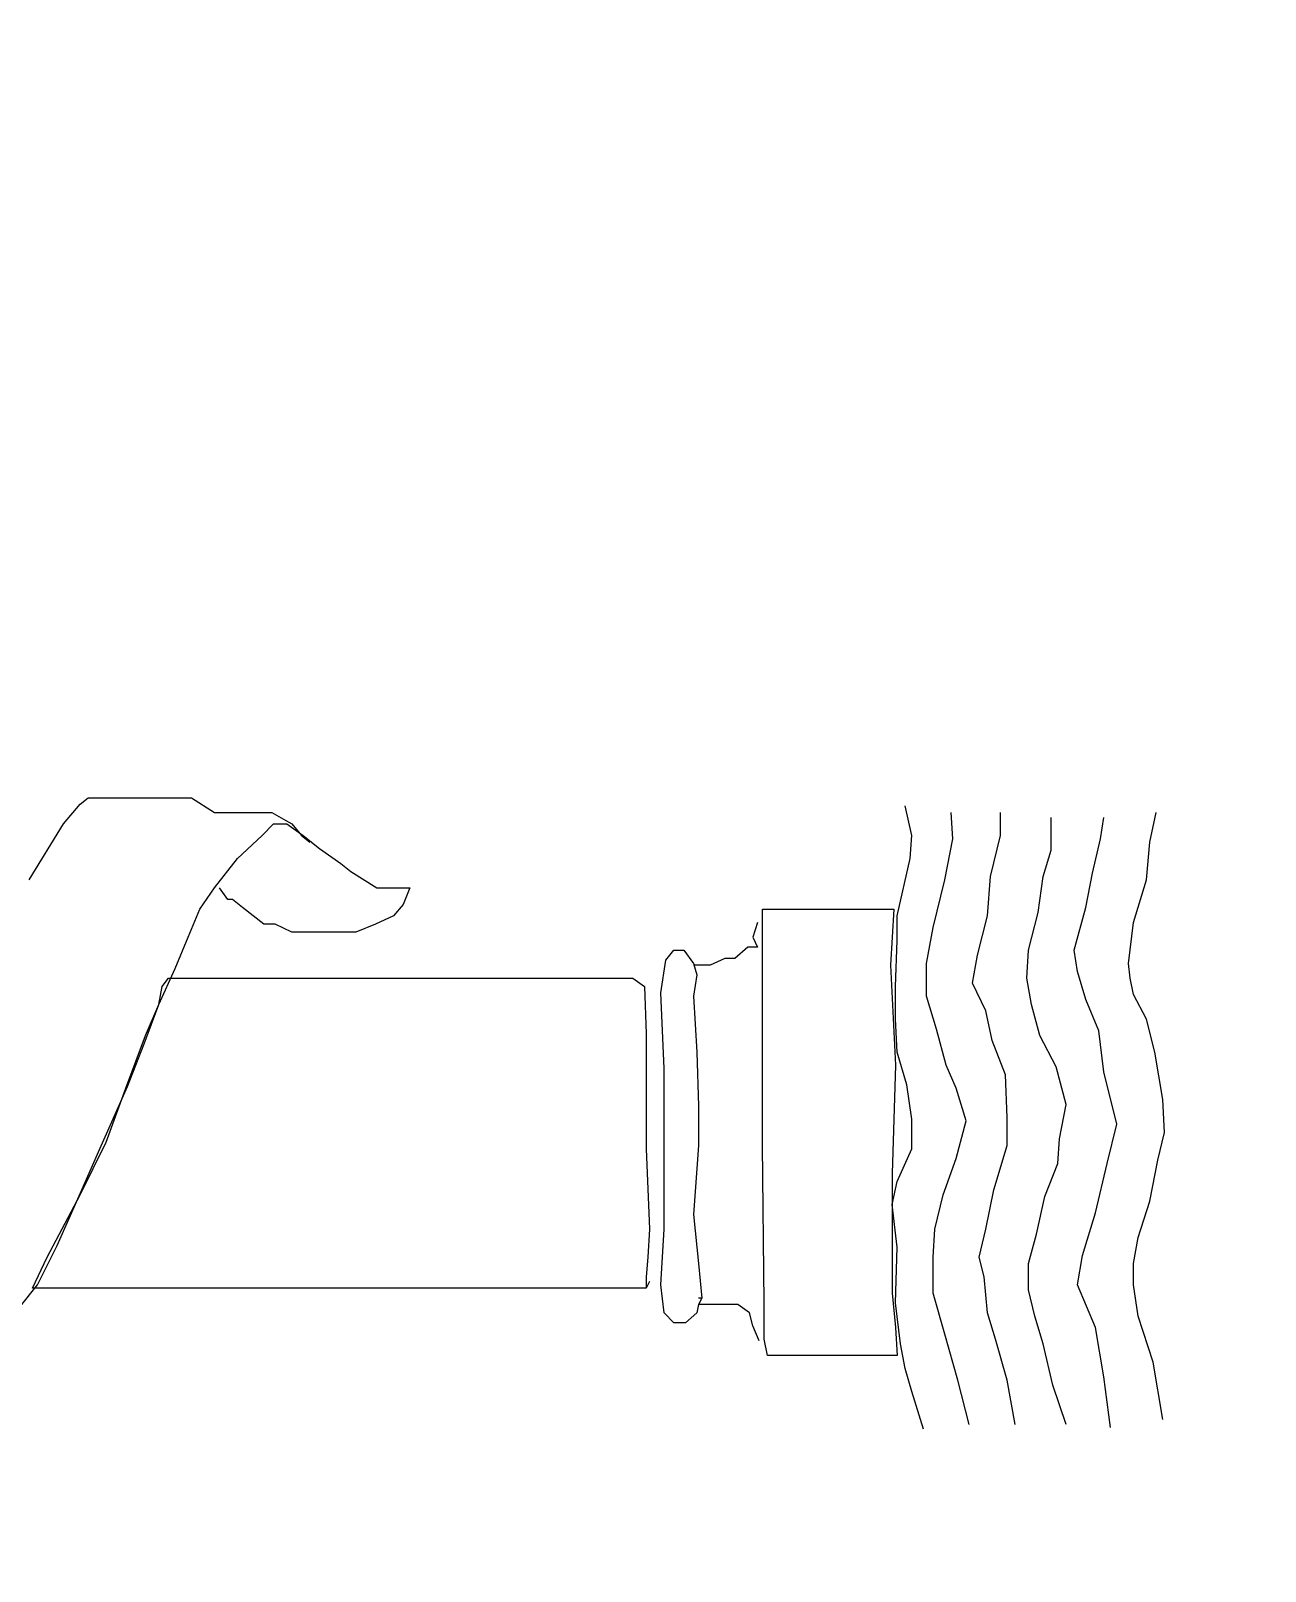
# Model space of a CAD drawing. Extents: x 730354 to 731930, y 4378581 to 4379608.
# Drawn here: x 730393.22 to 730400.74, y 4379448.42 to 4379457.82 of the extents above; entities that cross this region are included whole.
import ezdxf

# ---------------------------------------------------------------- set-up
doc = ezdxf.new("R2010")
doc.units = 0
doc.header["$MEASUREMENT"] = 0
doc.layers.get('0').update_dxf_attribs({"linetype": 'CONTINUOUS'})

msp = doc.modelspace()

# ---------------------------------------------------------------- linework, layer by layer
at = {"color": 7, "linetype": 'CONTINUOUS'}
for p, q in [((730393.42, 4379452.98), (730393.52, 4379453.1)), ((730393.42, 4379452.98), (730393.52, 4379453.1)), ((730393.52, 4379453.1), (730393.57, 4379453.14)), ((730393.52, 4379453.1), (730393.57, 4379453.14)), ((730393.57, 4379453.14), (730393.64, 4379453.14)), ((730393.57, 4379453.14), (730393.64, 4379453.14)), ((730393.64, 4379453.14), (730393.74, 4379453.14)), ((730393.64, 4379453.14), (730393.74, 4379453.14)), ((730393.74, 4379453.14), (730393.89, 4379453.14)), ((730393.74, 4379453.14), (730393.89, 4379453.14)), ((730393.89, 4379453.14), (730394.05, 4379453.14)), ((730393.89, 4379453.14), (730394.05, 4379453.14)), ((730394.05, 4379453.14), (730394.2, 4379453.14)), ((730394.05, 4379453.14), (730394.2, 4379453.14)), ((730394.2, 4379453.14), (730394.34, 4379453.05)), ((730394.2, 4379453.14), (730394.34, 4379453.05)), ((730398.59, 4379452.91), (730398.55, 4379453.09)), ((730398.59, 4379452.91), (730398.55, 4379453.09)), ((730393.21, 4379452.64), (730393.42, 4379452.98)), ((730393.21, 4379452.64), (730393.42, 4379452.98)), ((730394.34, 4379453.05), (730394.45, 4379453.05)), ((730394.34, 4379453.05), (730394.45, 4379453.05)), ((730394.45, 4379453.05), (730394.56, 4379453.05)), ((730394.45, 4379453.05), (730394.56, 4379453.05)), ((730394.56, 4379453.05), (730394.69, 4379453.05)), ((730394.56, 4379453.05), (730394.69, 4379453.05)), ((730394.63, 4379452.91), (730394.7, 4379452.98)), ((730394.63, 4379452.91), (730394.7, 4379452.98)), ((730394.69, 4379453.05), (730394.76, 4379453.01)), ((730394.69, 4379453.05), (730394.76, 4379453.01)), ((730394.7, 4379452.98), (730394.76, 4379452.98)), ((730394.7, 4379452.98), (730394.76, 4379452.98)), ((730394.76, 4379453.01), (730394.81, 4379452.98)), ((730394.76, 4379453.01), (730394.81, 4379452.98)), ((730394.76, 4379452.98), (730394.78, 4379452.98)), ((730394.76, 4379452.98), (730394.78, 4379452.98)), ((730394.78, 4379452.98), (730394.88, 4379452.91)), ((730394.78, 4379452.98), (730394.88, 4379452.91)), ((730394.81, 4379452.98), (730394.87, 4379452.91)), ((730394.81, 4379452.98), (730394.87, 4379452.91)), ((730398.84, 4379452.89), (730398.83, 4379453.05)), ((730398.84, 4379452.89), (730398.83, 4379453.05)), ((730399.13, 4379452.91), (730399.13, 4379453.05)), ((730399.13, 4379452.91), (730399.13, 4379453.05)), ((730399.44, 4379452.82), (730399.44, 4379453.02)), ((730399.44, 4379452.82), (730399.44, 4379453.02)), ((730399.74, 4379452.89), (730399.76, 4379453.02)), ((730399.74, 4379452.89), (730399.76, 4379453.02)), ((730400.04, 4379452.87), (730400.08, 4379453.05)), ((730400.04, 4379452.87), (730400.08, 4379453.05)), ((730394.48, 4379452.77), (730394.63, 4379452.91)), ((730394.48, 4379452.77), (730394.63, 4379452.91)), ((730394.87, 4379452.91), (730394.92, 4379452.87)), ((730394.87, 4379452.91), (730394.92, 4379452.87)), ((730394.88, 4379452.91), (730394.98, 4379452.83)), ((730394.88, 4379452.91), (730394.98, 4379452.83)), ((730398.58, 4379452.77), (730398.59, 4379452.91)), ((730398.58, 4379452.77), (730398.59, 4379452.91)), ((730398.79, 4379452.64), (730398.84, 4379452.89)), ((730398.79, 4379452.64), (730398.84, 4379452.89)), ((730399.07, 4379452.66), (730399.13, 4379452.91)), ((730399.07, 4379452.66), (730399.13, 4379452.91)), ((730399.69, 4379452.68), (730399.74, 4379452.89)), ((730399.69, 4379452.68), (730399.74, 4379452.89)), ((730400.02, 4379452.64), (730400.04, 4379452.87)), ((730400.02, 4379452.64), (730400.04, 4379452.87)), ((730394.34, 4379452.59), (730394.48, 4379452.77)), ((730394.34, 4379452.59), (730394.48, 4379452.77)), ((730394.98, 4379452.83), (730395.11, 4379452.74)), ((730394.98, 4379452.83), (730395.11, 4379452.74)), ((730398.5, 4379452.42), (730398.58, 4379452.77)), ((730398.5, 4379452.42), (730398.58, 4379452.77)), ((730399.39, 4379452.66), (730399.44, 4379452.82)), ((730399.39, 4379452.66), (730399.44, 4379452.82)), ((730395.11, 4379452.74), (730395.17, 4379452.69)), ((730395.11, 4379452.74), (730395.17, 4379452.69)), ((730395.17, 4379452.69), (730395.33, 4379452.59)), ((730395.17, 4379452.69), (730395.33, 4379452.59)), ((730399.65, 4379452.47), (730399.69, 4379452.68)), ((730399.65, 4379452.47), (730399.69, 4379452.68)), ((730394.25, 4379452.46), (730394.34, 4379452.59)), ((730394.25, 4379452.46), (730394.34, 4379452.59)), ((730394.42, 4379452.52), (730394.37, 4379452.59)), ((730394.42, 4379452.52), (730394.37, 4379452.59)), ((730395.33, 4379452.59), (730395.43, 4379452.59)), ((730395.33, 4379452.59), (730395.43, 4379452.59)), ((730395.43, 4379452.59), (730395.48, 4379452.59)), ((730395.43, 4379452.59), (730395.48, 4379452.59)), ((730395.48, 4379452.59), (730395.53, 4379452.59)), ((730395.48, 4379452.59), (730395.53, 4379452.59)), ((730395.53, 4379452.59), (730395.49, 4379452.49)), ((730395.53, 4379452.59), (730395.49, 4379452.49)), ((730398.72, 4379452.35), (730398.79, 4379452.64)), ((730398.72, 4379452.35), (730398.79, 4379452.64)), ((730399.05, 4379452.42), (730399.07, 4379452.66)), ((730399.05, 4379452.42), (730399.07, 4379452.66)), ((730399.36, 4379452.44), (730399.39, 4379452.66)), ((730399.36, 4379452.44), (730399.39, 4379452.66)), ((730399.94, 4379452.38), (730400.02, 4379452.64)), ((730399.94, 4379452.38), (730400.02, 4379452.64)), ((730394.45, 4379452.52), (730394.42, 4379452.52)), ((730394.45, 4379452.52), (730394.42, 4379452.52)), ((730394.51, 4379452.47), (730394.45, 4379452.52)), ((730394.51, 4379452.47), (730394.45, 4379452.52)), ((730395.49, 4379452.49), (730395.43, 4379452.42)), ((730395.49, 4379452.49), (730395.43, 4379452.42)), ((730394.18, 4379452.29), (730394.25, 4379452.46)), ((730394.18, 4379452.29), (730394.25, 4379452.46)), ((730394.64, 4379452.37), (730394.51, 4379452.47)), ((730394.64, 4379452.37), (730394.51, 4379452.47)), ((730395.43, 4379452.42), (730395.32, 4379452.37)), ((730395.43, 4379452.42), (730395.32, 4379452.37)), ((730397.68, 4379452.27), (730397.68, 4379452.46)), ((730397.68, 4379452.46), (730398.05, 4379452.46)), ((730397.68, 4379452.27), (730397.68, 4379452.46)), ((730397.68, 4379452.46), (730398.05, 4379452.46)), ((730398.05, 4379452.46), (730398.3, 4379452.46)), ((730398.05, 4379452.46), (730398.3, 4379452.46)), ((730398.3, 4379452.46), (730398.48, 4379452.46)), ((730398.3, 4379452.46), (730398.48, 4379452.46)), ((730398.48, 4379452.46), (730398.46, 4379452.12)), ((730398.48, 4379452.46), (730398.46, 4379452.12)), ((730398.5, 4379452.27), (730398.5, 4379452.42)), ((730398.5, 4379452.27), (730398.5, 4379452.42)), ((730398.99, 4379452.18), (730399.05, 4379452.42)), ((730398.99, 4379452.18), (730399.05, 4379452.42)), ((730399.3, 4379452.21), (730399.36, 4379452.44)), ((730399.3, 4379452.21), (730399.36, 4379452.44)), ((730399.58, 4379452.21), (730399.65, 4379452.47)), ((730399.58, 4379452.21), (730399.65, 4379452.47)), ((730394.71, 4379452.37), (730394.64, 4379452.37)), ((730394.71, 4379452.37), (730394.64, 4379452.37)), ((730394.81, 4379452.32), (730394.71, 4379452.37)), ((730394.81, 4379452.32), (730394.71, 4379452.37)), ((730394.9, 4379452.32), (730394.81, 4379452.32)), ((730394.9, 4379452.32), (730394.81, 4379452.32)), ((730394.99, 4379452.32), (730394.9, 4379452.32)), ((730394.99, 4379452.32), (730394.9, 4379452.32)), ((730395.12, 4379452.32), (730394.99, 4379452.32)), ((730395.12, 4379452.32), (730394.99, 4379452.32)), ((730395.2, 4379452.32), (730395.12, 4379452.32)), ((730395.2, 4379452.32), (730395.12, 4379452.32)), ((730395.32, 4379452.37), (730395.2, 4379452.32)), ((730395.32, 4379452.37), (730395.2, 4379452.32)), ((730397.65, 4379452.38), (730397.62, 4379452.29)), ((730397.65, 4379452.38), (730397.62, 4379452.29)), ((730398.68, 4379452.13), (730398.72, 4379452.35)), ((730398.68, 4379452.13), (730398.72, 4379452.35)), ((730399.91, 4379452.13), (730399.94, 4379452.38)), ((730399.91, 4379452.13), (730399.94, 4379452.38)), ((730394.1, 4379452.1), (730394.18, 4379452.29)), ((730394.1, 4379452.1), (730394.18, 4379452.29)), ((730397.09, 4379452.15), (730397.14, 4379452.21)), ((730397.09, 4379452.15), (730397.14, 4379452.21)), ((730397.14, 4379452.21), (730397.2, 4379452.21)), ((730397.14, 4379452.21), (730397.2, 4379452.21)), ((730397.2, 4379452.21), (730397.26, 4379452.13)), ((730397.2, 4379452.21), (730397.26, 4379452.13)), ((730397.59, 4379452.23), (730397.51, 4379452.16)), ((730397.59, 4379452.23), (730397.51, 4379452.16)), ((730397.65, 4379452.23), (730397.59, 4379452.23)), ((730397.65, 4379452.23), (730397.59, 4379452.23)), ((730397.62, 4379452.29), (730397.65, 4379452.23)), ((730397.62, 4379452.29), (730397.65, 4379452.23)), ((730397.68, 4379452.06), (730397.68, 4379452.27)), ((730397.68, 4379452.06), (730397.68, 4379452.27)), ((730398.49, 4379451.99), (730398.5, 4379452.27)), ((730398.49, 4379451.99), (730398.5, 4379452.27)), ((730399.29, 4379452.04), (730399.3, 4379452.21)), ((730399.29, 4379452.04), (730399.3, 4379452.21)), ((730399.6, 4379452.08), (730399.58, 4379452.21)), ((730399.6, 4379452.08), (730399.58, 4379452.21)), ((730397.06, 4379451.95), (730397.09, 4379452.15)), ((730397.06, 4379451.95), (730397.09, 4379452.15)), ((730397.26, 4379452.13), (730397.28, 4379452.06)), ((730397.26, 4379452.13), (730397.28, 4379452.06)), ((730397.31, 4379452.12), (730397.26, 4379452.12)), ((730397.31, 4379452.12), (730397.26, 4379452.12)), ((730397.36, 4379452.12), (730397.31, 4379452.12)), ((730397.36, 4379452.12), (730397.31, 4379452.12)), ((730397.45, 4379452.16), (730397.36, 4379452.12)), ((730397.45, 4379452.16), (730397.36, 4379452.12)), ((730397.51, 4379452.16), (730397.45, 4379452.16)), ((730397.51, 4379452.16), (730397.45, 4379452.16)), ((730398.46, 4379452.12), (730398.49, 4379451.51)), ((730398.46, 4379452.12), (730398.49, 4379451.51)), ((730398.68, 4379451.93), (730398.68, 4379452.13)), ((730398.68, 4379451.93), (730398.68, 4379452.13)), ((730398.96, 4379452.01), (730398.99, 4379452.18)), ((730398.96, 4379452.01), (730398.99, 4379452.18)), ((730399.92, 4379452.04), (730399.91, 4379452.13)), ((730399.92, 4379452.04), (730399.91, 4379452.13)), ((730394, 4379451.88), (730394.1, 4379452.1)), ((730394, 4379451.88), (730394.1, 4379452.1)), ((730394.02, 4379451.99), (730394.06, 4379452.04)), ((730394.02, 4379451.99), (730394.06, 4379452.04)), ((730394.06, 4379452.04), (730394.44, 4379452.04)), ((730394.06, 4379452.04), (730394.44, 4379452.04)), ((730394.44, 4379452.04), (730395.25, 4379452.04)), ((730394.44, 4379452.04), (730395.25, 4379452.04)), ((730395.25, 4379452.04), (730395.93, 4379452.04)), ((730395.25, 4379452.04), (730395.93, 4379452.04)), ((730395.93, 4379452.04), (730396.37, 4379452.04)), ((730395.93, 4379452.04), (730396.37, 4379452.04)), ((730396.37, 4379452.04), (730396.69, 4379452.04)), ((730396.37, 4379452.04), (730396.69, 4379452.04)), ((730396.69, 4379452.04), (730396.8, 4379452.04)), ((730396.69, 4379452.04), (730396.8, 4379452.04)), ((730396.8, 4379452.04), (730396.89, 4379452.04)), ((730396.8, 4379452.04), (730396.89, 4379452.04)), ((730396.89, 4379452.04), (730396.96, 4379451.99)), ((730396.89, 4379452.04), (730396.96, 4379451.99)), ((730397.28, 4379452.06), (730397.26, 4379451.93)), ((730397.28, 4379452.06), (730397.26, 4379451.93)), ((730397.68, 4379451.51), (730397.68, 4379452.06)), ((730397.68, 4379451.51), (730397.68, 4379452.06)), ((730399.32, 4379451.88), (730399.29, 4379452.04)), ((730399.32, 4379451.88), (730399.29, 4379452.04)), ((730399.65, 4379451.91), (730399.6, 4379452.08)), ((730399.65, 4379451.91), (730399.6, 4379452.08)), ((730399.94, 4379451.94), (730399.92, 4379452.04)), ((730399.94, 4379451.94), (730399.92, 4379452.04)), ((730394, 4379451.88), (730394.02, 4379451.99)), ((730394, 4379451.88), (730394.02, 4379451.99)), ((730396.96, 4379451.99), (730396.97, 4379451.7)), ((730396.96, 4379451.99), (730396.97, 4379451.7)), ((730397.08, 4379451.49), (730397.06, 4379451.95)), ((730397.08, 4379451.49), (730397.06, 4379451.95)), ((730397.26, 4379451.93), (730397.28, 4379451.59)), ((730397.26, 4379451.93), (730397.28, 4379451.59)), ((730398.49, 4379451.79), (730398.49, 4379451.99)), ((730398.49, 4379451.79), (730398.49, 4379451.99)), ((730398.74, 4379451.73), (730398.68, 4379451.93)), ((730398.74, 4379451.73), (730398.68, 4379451.93)), ((730399.04, 4379451.84), (730398.96, 4379452.01)), ((730399.04, 4379451.84), (730398.96, 4379452.01)), ((730400.02, 4379451.79), (730399.94, 4379451.94)), ((730400.02, 4379451.79), (730399.94, 4379451.94)), ((730393.91, 4379451.64), (730394, 4379451.88)), ((730393.91, 4379451.64), (730394, 4379451.88)), ((730393.92, 4379451.69), (730394, 4379451.88)), ((730393.92, 4379451.69), (730394, 4379451.88)), ((730399.08, 4379451.66), (730399.04, 4379451.84)), ((730399.08, 4379451.66), (730399.04, 4379451.84)), ((730399.37, 4379451.69), (730399.32, 4379451.88)), ((730399.37, 4379451.69), (730399.32, 4379451.88)), ((730399.73, 4379451.72), (730399.65, 4379451.91)), ((730399.73, 4379451.72), (730399.65, 4379451.91)), ((730398.5, 4379451.59), (730398.49, 4379451.79)), ((730398.5, 4379451.59), (730398.49, 4379451.79)), ((730400.07, 4379451.59), (730400.02, 4379451.79)), ((730400.07, 4379451.59), (730400.02, 4379451.79)), ((730393.8, 4379451.37), (730393.92, 4379451.69)), ((730393.8, 4379451.37), (730393.92, 4379451.69)), ((730396.97, 4379451.7), (730396.97, 4379451)), ((730396.97, 4379451.7), (730396.97, 4379451)), ((730398.8, 4379451.51), (730398.74, 4379451.73)), ((730398.8, 4379451.51), (730398.74, 4379451.73)), ((730399.16, 4379451.45), (730399.08, 4379451.66)), ((730399.16, 4379451.45), (730399.08, 4379451.66)), ((730399.47, 4379451.5), (730399.37, 4379451.69)), ((730399.47, 4379451.5), (730399.37, 4379451.69)), ((730399.76, 4379451.47), (730399.73, 4379451.72)), ((730399.76, 4379451.47), (730399.73, 4379451.72)), ((730393.81, 4379451.38), (730393.91, 4379451.64)), ((730393.81, 4379451.38), (730393.91, 4379451.64)), ((730397.28, 4379451.59), (730397.29, 4379451.26)), ((730397.28, 4379451.59), (730397.29, 4379451.26)), ((730398.56, 4379451.39), (730398.5, 4379451.59)), ((730398.56, 4379451.39), (730398.5, 4379451.59)), ((730400.12, 4379451.3), (730400.07, 4379451.59)), ((730400.12, 4379451.3), (730400.07, 4379451.59)), ((730397.08, 4379451.04), (730397.08, 4379451.49)), ((730397.08, 4379451.04), (730397.08, 4379451.49)), ((730397.68, 4379451.02), (730397.68, 4379451.51)), ((730397.68, 4379451.02), (730397.68, 4379451.51)), ((730398.49, 4379451.51), (730398.47, 4379450.85)), ((730398.49, 4379451.51), (730398.47, 4379450.85)), ((730398.86, 4379451.37), (730398.8, 4379451.51)), ((730398.86, 4379451.37), (730398.8, 4379451.51)), ((730399.53, 4379451.27), (730399.47, 4379451.5)), ((730399.53, 4379451.27), (730399.47, 4379451.5)), ((730399.84, 4379451.15), (730399.76, 4379451.47)), ((730399.84, 4379451.15), (730399.76, 4379451.47)), ((730393.64, 4379451), (730393.81, 4379451.38)), ((730393.64, 4379451), (730393.81, 4379451.38)), ((730393.68, 4379451.04), (730393.8, 4379451.37)), ((730393.68, 4379451.04), (730393.8, 4379451.37)), ((730398.59, 4379451.18), (730398.56, 4379451.39)), ((730398.59, 4379451.18), (730398.56, 4379451.39)), ((730398.92, 4379451.17), (730398.86, 4379451.37)), ((730398.92, 4379451.17), (730398.86, 4379451.37)), ((730399.17, 4379451.19), (730399.16, 4379451.45)), ((730399.17, 4379451.19), (730399.16, 4379451.45)), ((730399.49, 4379451.06), (730399.53, 4379451.27)), ((730399.49, 4379451.06), (730399.53, 4379451.27)), ((730400.13, 4379451.1), (730400.12, 4379451.3)), ((730400.13, 4379451.1), (730400.12, 4379451.3)), ((730397.29, 4379451.26), (730397.29, 4379451.02)), ((730397.29, 4379451.26), (730397.29, 4379451.02)), ((730398.59, 4379451), (730398.59, 4379451.18)), ((730398.59, 4379451), (730398.59, 4379451.18)), ((730399.17, 4379451.02), (730399.17, 4379451.19)), ((730399.17, 4379451.02), (730399.17, 4379451.19)), ((730398.86, 4379450.94), (730398.92, 4379451.17)), ((730398.86, 4379450.94), (730398.92, 4379451.17)), ((730399.78, 4379450.91), (730399.84, 4379451.15)), ((730399.78, 4379450.91), (730399.84, 4379451.15)), ((730400.09, 4379450.93), (730400.13, 4379451.1)), ((730400.09, 4379450.93), (730400.13, 4379451.1)), ((730393.52, 4379450.72), (730393.68, 4379451.04)), ((730393.52, 4379450.72), (730393.68, 4379451.04)), ((730393.53, 4379450.75), (730393.64, 4379451)), ((730393.53, 4379450.75), (730393.64, 4379451)), ((730396.97, 4379451), (730396.99, 4379450.51)), ((730396.97, 4379451), (730396.99, 4379450.51)), ((730397.08, 4379450.51), (730397.08, 4379451.04)), ((730397.08, 4379450.51), (730397.08, 4379451.04)), ((730397.29, 4379451.02), (730397.26, 4379450.6)), ((730397.29, 4379451.02), (730397.26, 4379450.6)), ((730397.69, 4379450.06), (730397.68, 4379451.02)), ((730397.69, 4379450.06), (730397.68, 4379451.02)), ((730398.5, 4379450.8), (730398.59, 4379451)), ((730398.5, 4379450.8), (730398.59, 4379451)), ((730399.09, 4379450.75), (730399.17, 4379451.02)), ((730399.09, 4379450.75), (730399.17, 4379451.02)), ((730399.48, 4379450.91), (730399.49, 4379451.06)), ((730399.48, 4379450.91), (730399.49, 4379451.06)), ((730398.78, 4379450.72), (730398.86, 4379450.94)), ((730398.78, 4379450.72), (730398.86, 4379450.94)), ((730399.4, 4379450.71), (730399.48, 4379450.91)), ((730399.4, 4379450.71), (730399.48, 4379450.91)), ((730399.71, 4379450.61), (730399.78, 4379450.91)), ((730399.71, 4379450.61), (730399.78, 4379450.91)), ((730400.04, 4379450.68), (730400.09, 4379450.93)), ((730400.04, 4379450.68), (730400.09, 4379450.93)), ((730398.47, 4379450.85), (730398.47, 4379450.49)), ((730398.47, 4379450.85), (730398.47, 4379450.49)), ((730398.47, 4379450.66), (730398.5, 4379450.8)), ((730398.47, 4379450.66), (730398.5, 4379450.8)), ((730393.32, 4379450.34), (730393.52, 4379450.72)), ((730393.32, 4379450.34), (730393.52, 4379450.72)), ((730393.38, 4379450.41), (730393.53, 4379450.75)), ((730393.38, 4379450.41), (730393.53, 4379450.75)), ((730398.73, 4379450.51), (730398.78, 4379450.72)), ((730398.73, 4379450.51), (730398.78, 4379450.72)), ((730399.04, 4379450.51), (730399.09, 4379450.75)), ((730399.04, 4379450.51), (730399.09, 4379450.75)), ((730399.35, 4379450.48), (730399.4, 4379450.71)), ((730399.35, 4379450.48), (730399.4, 4379450.71)), ((730398.5, 4379450.4), (730398.47, 4379450.66)), ((730398.5, 4379450.4), (730398.47, 4379450.66)), ((730399.63, 4379450.35), (730399.71, 4379450.61)), ((730399.63, 4379450.35), (730399.71, 4379450.61)), ((730399.97, 4379450.46), (730400.04, 4379450.68)), ((730399.97, 4379450.46), (730400.04, 4379450.68)), ((730397.26, 4379450.6), (730397.29, 4379450.3)), ((730397.26, 4379450.6), (730397.29, 4379450.3)), ((730396.99, 4379450.51), (730396.98, 4379450.34)), ((730396.99, 4379450.51), (730396.98, 4379450.34)), ((730397.06, 4379450.17), (730397.08, 4379450.51)), ((730397.06, 4379450.17), (730397.08, 4379450.51)), ((730398.47, 4379450.49), (730398.47, 4379450.12)), ((730398.47, 4379450.49), (730398.47, 4379450.12)), ((730398.72, 4379450.34), (730398.73, 4379450.51)), ((730398.72, 4379450.34), (730398.73, 4379450.51)), ((730399, 4379450.34), (730399.04, 4379450.51)), ((730399, 4379450.34), (730399.04, 4379450.51)), ((730399.3, 4379450.3), (730399.35, 4379450.48)), ((730399.3, 4379450.3), (730399.35, 4379450.48)), ((730399.94, 4379450.3), (730399.97, 4379450.46)), ((730399.94, 4379450.3), (730399.97, 4379450.46)), ((730393.23, 4379450.15), (730393.32, 4379450.34)), ((730393.23, 4379450.15), (730393.32, 4379450.34)), ((730393.26, 4379450.17), (730393.38, 4379450.41)), ((730393.26, 4379450.17), (730393.38, 4379450.41)), ((730396.98, 4379450.34), (730396.97, 4379450.22)), ((730396.98, 4379450.34), (730396.97, 4379450.22)), ((730398.49, 4379450.06), (730398.5, 4379450.4)), ((730398.49, 4379450.06), (730398.5, 4379450.4)), ((730398.72, 4379450.12), (730398.72, 4379450.34)), ((730398.72, 4379450.12), (730398.72, 4379450.34)), ((730399.03, 4379450.22), (730399, 4379450.34)), ((730399.03, 4379450.22), (730399, 4379450.34)), ((730399.6, 4379450.17), (730399.63, 4379450.35)), ((730399.6, 4379450.17), (730399.63, 4379450.35)), ((730397.29, 4379450.3), (730397.31, 4379450.09)), ((730397.29, 4379450.3), (730397.31, 4379450.09)), ((730399.3, 4379450.14), (730399.3, 4379450.3)), ((730399.3, 4379450.14), (730399.3, 4379450.3)), ((730399.94, 4379450.17), (730399.94, 4379450.3)), ((730399.94, 4379450.17), (730399.94, 4379450.3)), ((730393.15, 4379450.03), (730393.26, 4379450.17)), ((730393.15, 4379450.03), (730393.26, 4379450.17)), ((730393.3, 4379450.15), (730393.23, 4379450.15)), ((730393.3, 4379450.15), (730393.23, 4379450.15)), ((730393.4, 4379450.15), (730393.3, 4379450.15)), ((730393.4, 4379450.15), (730393.3, 4379450.15)), ((730393.66, 4379450.15), (730393.4, 4379450.15)), ((730393.66, 4379450.15), (730393.4, 4379450.15)), ((730394.83, 4379450.15), (730393.66, 4379450.15)), ((730394.83, 4379450.15), (730393.66, 4379450.15)), ((730396.59, 4379450.15), (730394.83, 4379450.15)), ((730396.59, 4379450.15), (730394.83, 4379450.15)), ((730396.91, 4379450.15), (730396.59, 4379450.15)), ((730396.91, 4379450.15), (730396.59, 4379450.15)), ((730396.97, 4379450.15), (730396.91, 4379450.15)), ((730396.97, 4379450.15), (730396.91, 4379450.15)), ((730396.97, 4379450.22), (730396.97, 4379450.15)), ((730396.97, 4379450.22), (730396.97, 4379450.15)), ((730396.99, 4379450.19), (730396.97, 4379450.15)), ((730396.99, 4379450.19), (730396.97, 4379450.15)), ((730397.08, 4379450), (730397.06, 4379450.17)), ((730397.08, 4379450), (730397.06, 4379450.17)), ((730399.05, 4379450), (730399.03, 4379450.22)), ((730399.05, 4379450), (730399.03, 4379450.22)), ((730399.34, 4379449.98), (730399.3, 4379450.14)), ((730399.34, 4379449.98), (730399.3, 4379450.14)), ((730399.71, 4379449.91), (730399.6, 4379450.17)), ((730399.71, 4379449.91), (730399.6, 4379450.17)), ((730399.97, 4379449.98), (730399.94, 4379450.17)), ((730399.97, 4379449.98), (730399.94, 4379450.17)), ((730397.29, 4379450.05), (730397.28, 4379450)), ((730397.29, 4379450.05), (730397.28, 4379450)), ((730397.31, 4379450.09), (730397.29, 4379450.05)), ((730397.31, 4379450.09), (730397.29, 4379450.09)), ((730397.31, 4379450.09), (730397.29, 4379450.05)), ((730397.31, 4379450.09), (730397.29, 4379450.09)), ((730397.34, 4379450.05), (730397.29, 4379450.05)), ((730397.34, 4379450.05), (730397.29, 4379450.05)), ((730397.42, 4379450.05), (730397.34, 4379450.05)), ((730397.42, 4379450.05), (730397.34, 4379450.05)), ((730397.53, 4379450.05), (730397.42, 4379450.05)), ((730397.53, 4379450.05), (730397.42, 4379450.05)), ((730397.6, 4379450), (730397.53, 4379450.05)), ((730397.6, 4379450), (730397.53, 4379450.05)), ((730397.69, 4379449.84), (730397.69, 4379450.06)), ((730397.69, 4379449.84), (730397.69, 4379450.06)), ((730398.47, 4379450.12), (730398.49, 4379449.91)), ((730398.47, 4379450.12), (730398.49, 4379449.91)), ((730398.52, 4379449.81), (730398.49, 4379450.06)), ((730398.52, 4379449.81), (730398.49, 4379450.06)), ((730398.79, 4379449.87), (730398.72, 4379450.12)), ((730398.79, 4379449.87), (730398.72, 4379450.12)), ((730397.14, 4379449.94), (730397.08, 4379450)), ((730397.14, 4379449.94), (730397.08, 4379450)), ((730397.28, 4379450), (730397.21, 4379449.94)), ((730397.28, 4379450), (730397.21, 4379449.94)), ((730397.62, 4379449.92), (730397.6, 4379450)), ((730397.62, 4379449.92), (730397.6, 4379450)), ((730399.1, 4379449.84), (730399.05, 4379450)), ((730399.1, 4379449.84), (730399.05, 4379450)), ((730399.39, 4379449.81), (730399.34, 4379449.98)), ((730399.39, 4379449.81), (730399.34, 4379449.98)), ((730400.06, 4379449.7), (730399.97, 4379449.98)), ((730400.06, 4379449.7), (730399.97, 4379449.98)), ((730397.21, 4379449.94), (730397.14, 4379449.94)), ((730397.21, 4379449.94), (730397.14, 4379449.94)), ((730397.66, 4379449.83), (730397.62, 4379449.92)), ((730397.66, 4379449.83), (730397.62, 4379449.92)), ((730398.49, 4379449.91), (730398.5, 4379449.74)), ((730398.49, 4379449.91), (730398.5, 4379449.74)), ((730398.87, 4379449.59), (730398.79, 4379449.87)), ((730398.87, 4379449.59), (730398.79, 4379449.87)), ((730399.76, 4379449.61), (730399.71, 4379449.91)), ((730399.76, 4379449.61), (730399.71, 4379449.91)), ((730397.71, 4379449.74), (730397.69, 4379449.84)), ((730397.71, 4379449.74), (730397.69, 4379449.84)), ((730398.55, 4379449.66), (730398.52, 4379449.81)), ((730398.55, 4379449.66), (730398.52, 4379449.81)), ((730399.17, 4379449.59), (730399.1, 4379449.84)), ((730399.17, 4379449.59), (730399.1, 4379449.84)), ((730399.45, 4379449.56), (730399.39, 4379449.81)), ((730399.45, 4379449.56), (730399.39, 4379449.81)), ((730397.93, 4379449.74), (730397.71, 4379449.74)), ((730397.93, 4379449.74), (730397.71, 4379449.74)), ((730398.22, 4379449.74), (730397.93, 4379449.74)), ((730398.22, 4379449.74), (730397.93, 4379449.74)), ((730398.5, 4379449.74), (730398.22, 4379449.74)), ((730398.5, 4379449.74), (730398.22, 4379449.74)), ((730400.12, 4379449.35), (730400.06, 4379449.7)), ((730400.12, 4379449.35), (730400.06, 4379449.7)), ((730398.59, 4379449.52), (730398.55, 4379449.66)), ((730398.59, 4379449.52), (730398.55, 4379449.66)), ((730398.94, 4379449.32), (730398.87, 4379449.59)), ((730398.94, 4379449.32), (730398.87, 4379449.59)), ((730399.22, 4379449.32), (730399.17, 4379449.59)), ((730399.22, 4379449.32), (730399.17, 4379449.59)), ((730399.8, 4379449.3), (730399.76, 4379449.61)), ((730399.8, 4379449.3), (730399.76, 4379449.61)), ((730398.66, 4379449.29), (730398.59, 4379449.52)), ((730398.66, 4379449.29), (730398.59, 4379449.52)), ((730399.53, 4379449.32), (730399.45, 4379449.56)), ((730399.53, 4379449.32), (730399.45, 4379449.56))]:
    msp.add_line(p, q, dxfattribs=at)

# ---------------------------------------------------------------- meshes
mesh = msp.add_polyface(dxfattribs=at)
corners = [(730354.5, 4378581), (730354.5, 4378581), (730354.5, 4378771.9618), (730662.5, 4378581), (730354.5, 4378946.4935), (730944, 4378581), (730354.5, 4379607.5), (730944, 4379242.0065), (730944, 4379607.5)]
mesh.append_faces([[corners[k] for k in face] for face in [(0, 1, 3, 2), (2, 3, 5, 4), (4, 5, 7, 6), (6, 7, 8, 8)]], dxfattribs={"vtx0": -1, "vtx2": -1, "color": 7})
mesh = msp.add_polyface(dxfattribs=at)
corners = [(730364.5, 4379421), (730364.5, 4379421), (730364.5, 4379595.2713), (730645.58, 4379421), (730364.5, 4379601.5), (730645.58, 4379427.2287), (730645.58, 4379601.5)]
mesh.append_faces([[corners[k] for k in face] for face in [(0, 1, 3, 2), (2, 3, 5, 4), (4, 5, 6, 6)]], dxfattribs={"vtx0": -1, "vtx2": -1, "color": 7})

doc.saveas('drawing.dxf')
